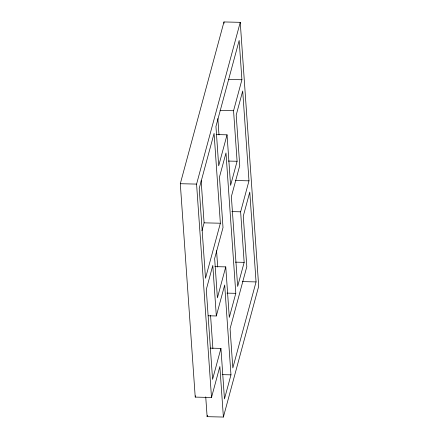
<?xml version="1.0" encoding="UTF-8"?>
<svg xmlns="http://www.w3.org/2000/svg" width="439" height="439" viewBox="0 0 439 439"><rect width="100%" height="100%" fill="white"/><g stroke="black" fill="none" stroke-linecap="round" stroke-linejoin="round"><path stroke-width="0.66" d="M223.391 417.05L219.862 366.51L211.505 397.487L195.223 397.103L180.303 183.711L223.967 21.95L240.243 22.329L258.697 286.266L223.391 417.05L207.12 416.671L205.732 396.861M211.505 397.487L196.579 184.095L240.243 22.329M227.051 134.822L218.693 165.799L215.944 126.487L239.167 40.448L241.916 79.755L233.559 110.732L237.093 161.272L230.585 185.362L227.051 134.822L216.202 134.57M201.967 230.705L204.091 222.842L201.139 180.638M220.367 223.221L205.507 278.288L199.224 188.441L214.084 133.374L220.367 223.221L204.091 222.842M225.761 266.879L217.398 297.856L214.649 258.544L223.012 227.572L219.478 177.032L225.981 152.937L235.798 293.329L229.295 317.419L225.761 266.879L214.907 266.627M240.627 211.812L248.984 180.835L242.701 90.988L236.204 115.078L239.738 165.618L231.369 196.595L237.653 286.442L244.161 262.352L240.627 211.812L231.808 211.603M208.19 315.778L216.328 315.97L224.686 284.993L230.969 374.846L224.466 398.936L220.932 348.396L210.083 348.143M195.223 397.103L195.58 395.786M220.932 348.396L212.575 379.373L206.292 289.52L212.794 265.43L216.328 315.97M207.12 416.671L207.477 415.349M256.052 281.915L232.829 367.959L230.08 328.652L246.806 266.698L243.272 216.158L249.769 192.068L256.052 281.915L242.493 281.597M228.357 79.437L241.916 79.755M219.994 110.414L233.559 110.732M228.275 161.064L237.093 161.272M235.425 180.517L248.984 180.835M180.303 183.711L196.579 184.095M235.342 262.143L244.161 262.352M226.979 293.12L235.798 293.329M222.156 374.637L230.969 374.846M223.967 21.95L224.06 23.316M217.854 118.546L219.001 134.938M216.564 250.691L217.706 267.049M210.555 315.246L212.888 348.599"/></g></svg>
